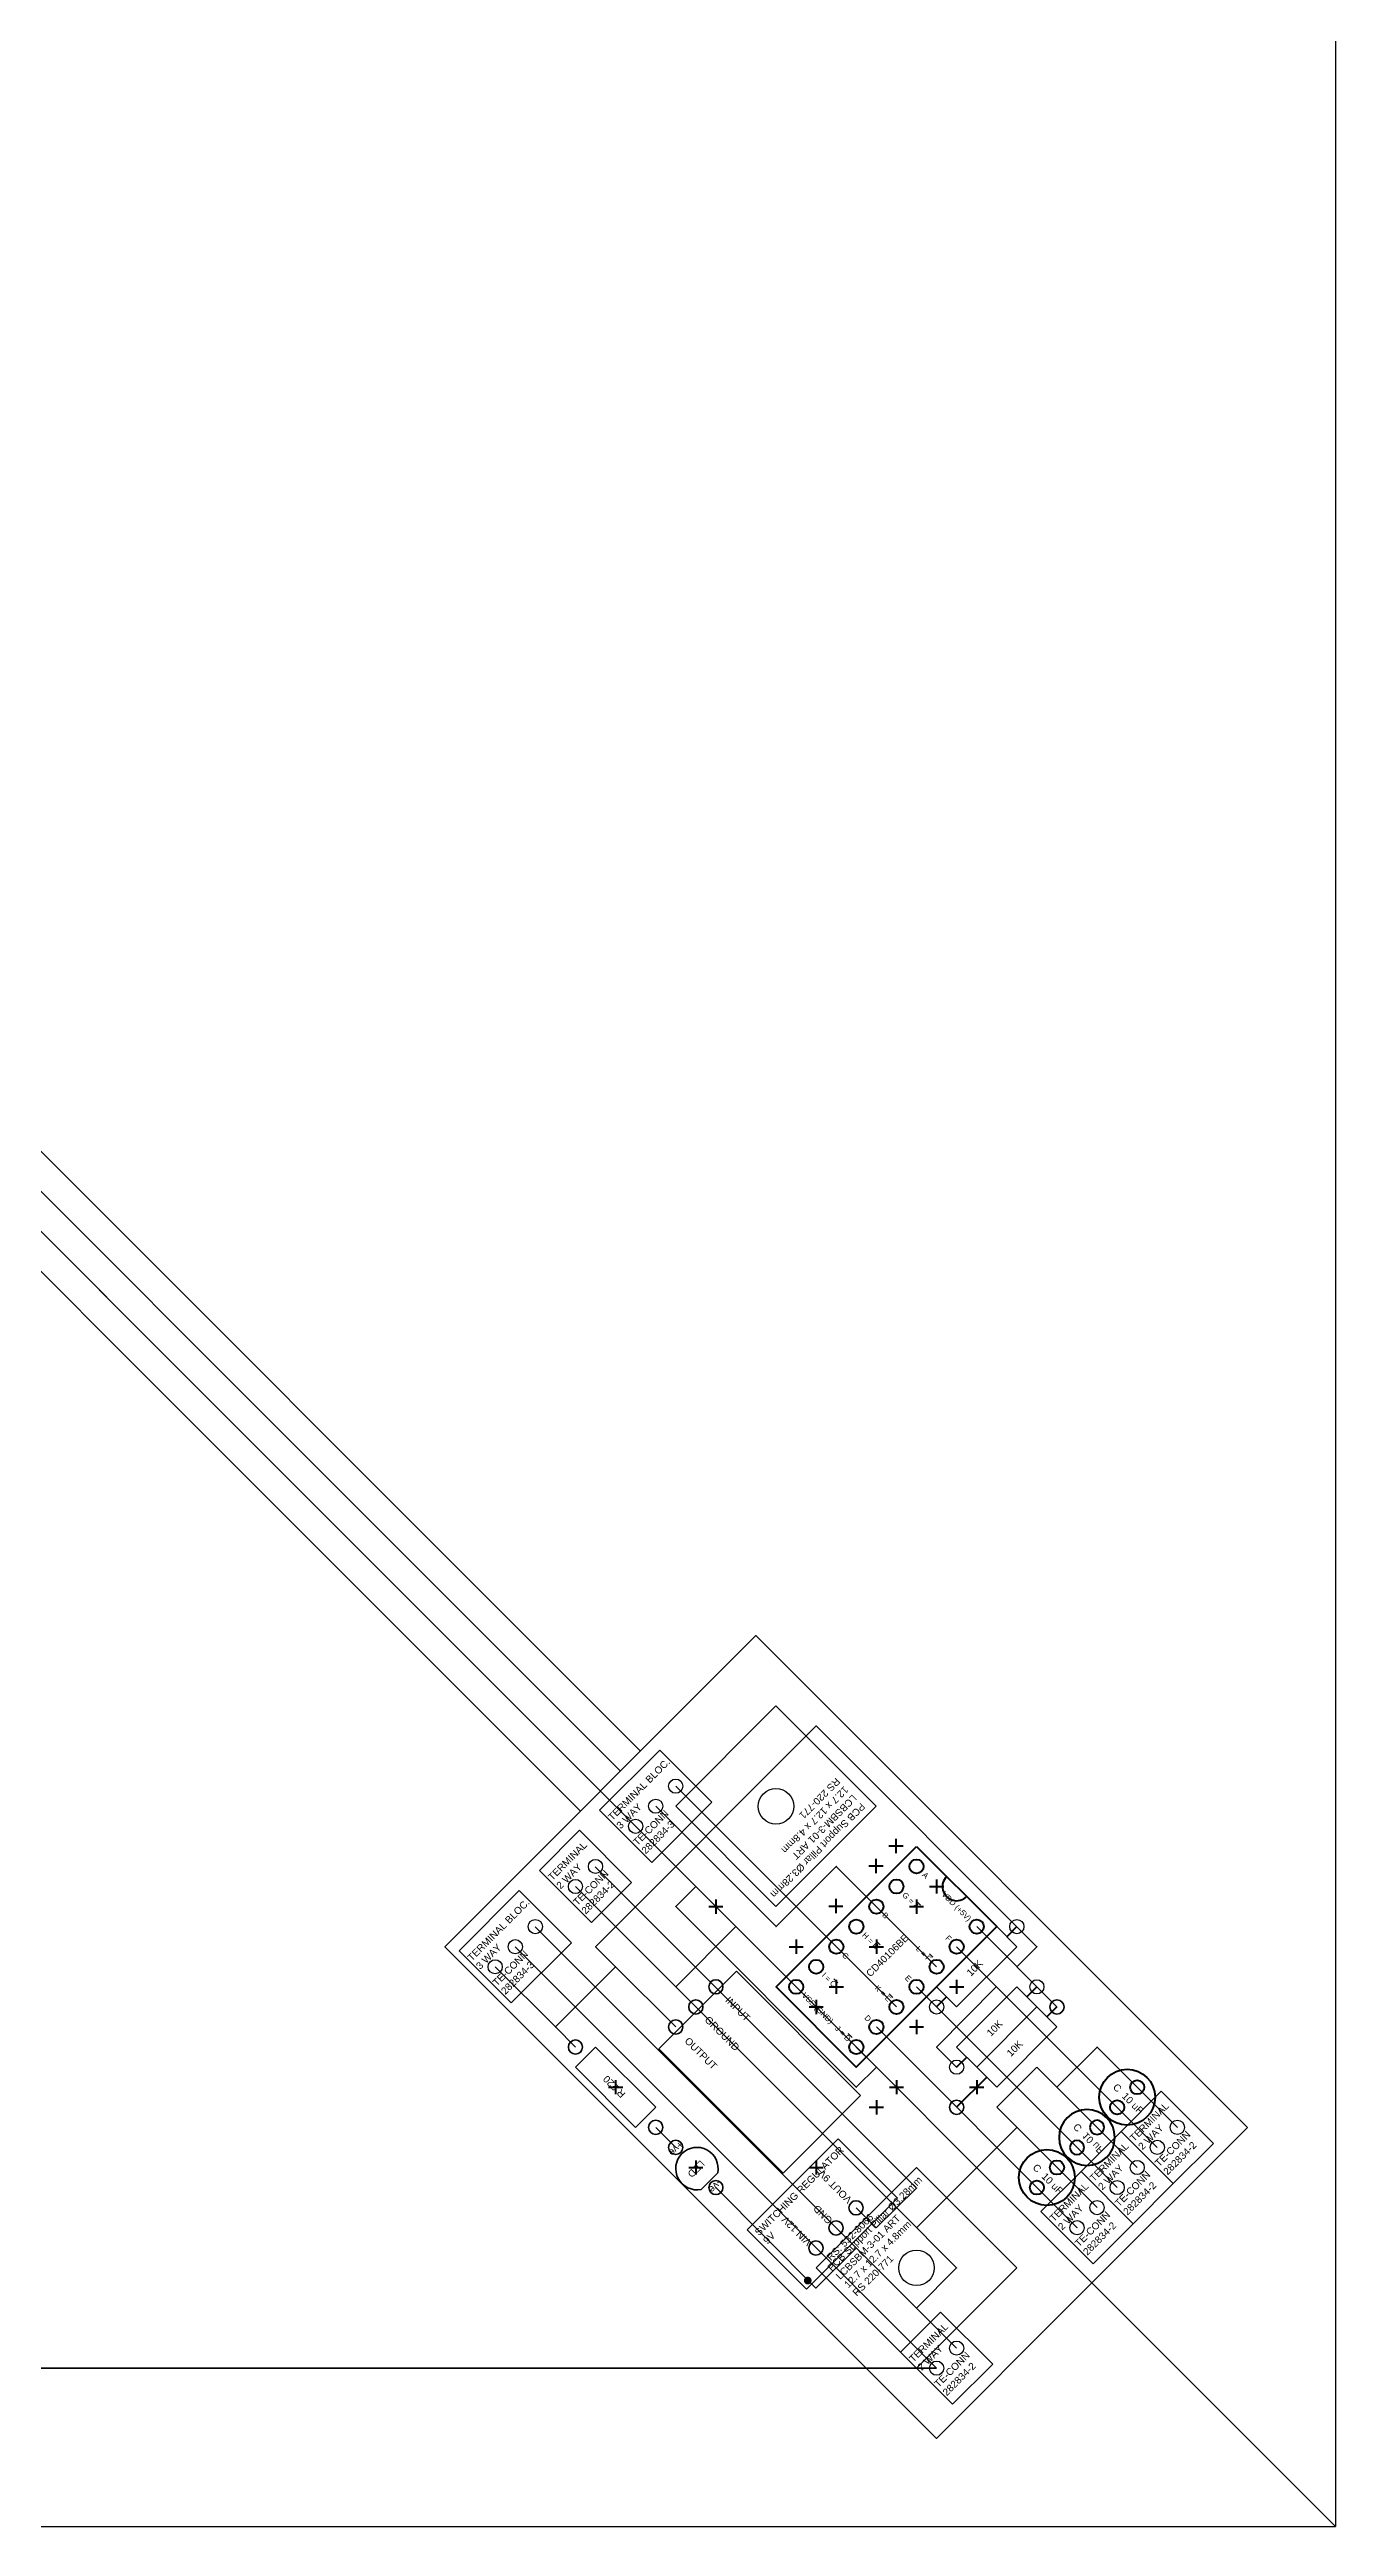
# Model space of a CAD drawing. Header units: millimetres. Extents: x 3648 to 4640, y -1371 to 0.
# Drawn here: x 4524.9 to 4640, y -880 to -658.3 of the extents above; entities that cross this region are included whole.
import ezdxf

# ---------------------------------------------------------------- set-up
doc = ezdxf.new("R2010")
doc.units = ezdxf.units.MM
doc.header["$LTSCALE"] = 10
doc.header["$MEASUREMENT"] = 0
doc.layers.get('0').update_dxf_attribs({"color": 8})
for name, color, linetype, lineweight in [('+12V', 11, 'Continuous', 35), ('+5V', 1, 'Continuous', 35), ('+9V', 230, 'Continuous', 35), ('BUTTONS', 40, 'Continuous', 35), ('Colour0', 2, 'Continuous', 35), ('Colour4', 200, 'Continuous', 35), ('Component Detail', 143, 'Continuous', 40), ('GND +0V', 7, 'Continuous', 35), ('VERO CUT', 252, 'Continuous', 35)]:
    doc.layers.add(name, color=color, linetype=linetype, lineweight=lineweight)
for name, color, linetype in [('Component', 210, 'Continuous'), ('Construction', 252, 'Continuous'), ('Outer Face', 253, 'Continuous')]:
    doc.layers.add(name, color=color, linetype=linetype)
doc.layers.add('Component Centre', color=7, linetype='Continuous', true_color=0x7db0bf)
doc.styles.get("Standard").update_dxf_attribs({"font": 'arial.ttf'})
picture_1 = doc.add_image_def('image5.jpg', size_in_pixel=(454, 283))
picture_2 = doc.add_image_def('image4.jpg', size_in_pixel=(216, 187))
picture_3 = doc.add_image_def('image6.jpg', size_in_pixel=(396, 608))
picture_4 = doc.add_image_def('image7.jpg', size_in_pixel=(144, 187))

# ---------------------------------------------------------------- blocks, each defined once
blk = doc.blocks.new('5v regulator 7805ct')
at = {"color": 1}
for centre in [(-2.54, 0), (0, 0), (2.54, 0)]:
    blk.add_circle(centre, 0.635, dxfattribs=at)
at = {"color": 4, "char_height": 0.635, "width": 7.3862, "attachment_point": 9, "rotation": 90}
for s, insert in [('\\pt5.08,5.715;GROUND', (0.34, 5.32)), ('OUTPUT', (2.95, 5.09)), ('INPUT', (-2.2, 4.11))]:
    blk.add_mtext(s, dxfattribs=dict(at, insert=insert))
at = {"layer": 'Component'}
image = blk.add_image(picture_1, insert=(4.99, 0.31), size_in_units=(15.73, 9.81), rotation=90, dxfattribs=at)
image.dxf.flags = 7
blk = doc.blocks.new('PCB support Pillar')
at = {"layer": 'Component'}
blk.add_lwpolyline([(0, 0), (12.7, 0), (12.7, -12.7), (0, -12.7)], close=True, dxfattribs=at)
blk.add_circle((6.35, -6.35), 1.59, dxfattribs=at)
at = {"layer": 'Component', "insert": (0.73, -0.59), "char_height": 0.635, "width": 17.0886, "attachment_point": 1}
blk.add_mtext('PCB Support Pillar %%C3.28mm\\PLCBSBM-3-01 ART\\P12.7 x 12.7 x 4.8mm\\PRS 220-771', dxfattribs=at)
blk = doc.blocks.new('Resistor 220')
at = {"color": 4}
for points in [[(1.27, -1.27), (1.27, 1.27)], [(8.89, 1.27), (1.27, 1.27)], [(8.89, -1.27), (8.89, 1.27)], [(8.89, -1.27), (1.27, -1.27)]]:
    blk.add_lwpolyline(points, dxfattribs=at)
at = {"color": 1}
for centre in [(0, 0), (10.16, 0)]:
    blk.add_circle(centre, 0.635, dxfattribs=at)
at = {"color": 4, "insert": (4.02, 0.37), "char_height": 0.635, "width": 3.0365, "attachment_point": 1}
blk.add_mtext('R 220 ', dxfattribs=at)
blk = doc.blocks.new('Terminal Block 3-WAY TE CONNECTIVITY')
at = {"color": 1}
for centre in [(-2.54, 0), (0, 0), (2.54, 0)]:
    blk.add_circle(centre, 0.635, dxfattribs=at)
at = {"layer": 'Component', "insert": (-3.69, 2.44), "char_height": 0.635, "width": 8.3344, "attachment_point": 1}
blk.add_mtext('TERMINAL BLOC.\\P3 WAY\\P\\PTE-CONN\\P282834-3', dxfattribs=at)
at = {"layer": 'Component'}
image = blk.add_image(picture_2, insert=(-3.81, -3.3), size_in_units=(7.62, 6.6), rotation=0, dxfattribs=at)
image.dxf.flags = 7
blk = doc.blocks.new('Cap 10uF')
at = {"layer": 'Component Detail', "color": 4}
blk.add_circle((29.37, -462.5), 2.5, dxfattribs=at)
at = {"layer": 'Component Detail', "color": 1}
for centre in [(28.1, -462.5), (30.64, -462.5)]:
    blk.add_circle(centre, 0.635, dxfattribs=at)
at = {"color": 4, "insert": (29.08, -464.04), "char_height": 0.635, "width": 3.695, "attachment_point": 1, "rotation": 90}
blk.add_mtext('C  10 uF', dxfattribs=at)
blk = doc.blocks.new('CUT')
at = {"color": 33, "lineweight": 50}
for points in [[(-0.45, -0.45), (0.45, 0.45)], [(0.45, -0.45), (-0.45, 0.45)]]:
    blk.add_lwpolyline(points, dxfattribs=at)
blk = doc.blocks.new('10K')
at = {"color": 4}
for points in [[(1.27, 1.27), (1.27, -1.27)], [(1.27, 1.27), (8.89, 1.27)], [(8.89, 1.27), (8.89, -1.27)], [(1.27, -1.27), (8.89, -1.27)]]:
    blk.add_lwpolyline(points, dxfattribs=at)
at = {"color": 1}
for centre in [(0, 0), (10.16, 0)]:
    blk.add_circle(centre, 0.635, dxfattribs=at)
at = {"layer": 'Component Detail', "color": 4}
for points in [[(0, 0), (1.27, 0)], [(10.16, 0), (8.89, 0)]]:
    blk.add_lwpolyline(points, dxfattribs=at)
at = {"color": 4, "insert": (4.08, 0.37), "char_height": 0.635, "width": 3.0365, "attachment_point": 1}
blk.add_mtext('10K', dxfattribs=at)
blk = doc.blocks.new('CD40106BE')
at = {"layer": 'Component Detail', "color": 4}
blk.add_lwpolyline([(-1.27, 1.27), (8.89, 1.27), (8.89, -16.51), (-1.27, -16.51)], close=True, dxfattribs=at)
at = {"layer": 'Component Detail', "color": 1}
for centre in [(0, 0), (7.62, 0), (0, -2.54), (7.62, -2.54), (0, -5.08), (7.62, -5.08), (0, -7.62), (7.62, -7.62), (0, -10.16), (7.62, -10.16), (0, -12.7), (7.62, -12.7), (0, -15.24), (7.62, -15.24)]:
    blk.add_circle(centre, 0.635, dxfattribs=at)
at = {"layer": 'Component Detail', "color": 4}
blk.add_arc((3.81, 1.27), 1.27, 180, 0, dxfattribs=at)
at = {"color": 4, "char_height": 0.5, "attachment_point": 1}
for s, insert, width in [('A', (0.9, 0.26), 7.3862), ('\\pi4.04813;VDD (+5V)', (-0.69, 0.26), 7.4161), ('G = {\\OA}', (0.9, -2.28), 7.3862), ('\\pi7.0489;F', (-0.69, -2.28), 7.3862), ('B', (0.9, -4.82), 7.3862), ('\\pi5.85824;L = {\\OF}', (-0.69, -4.82), 7.3862), ('H = {\\OB}', (0.9, -7.36), 7.3862), ('\\pi7.01308;E', (-0.69, -7.36), 7.3862), ('C', (0.9, -9.9), 7.3862), ('\\pi5.74705;K = {\\OE}', (-0.69, -9.9), 7.3862), ('I = {\\OC}', (0.9, -12.44), 7.3862), ('\\pi6.97284;D', (-0.69, -12.44), 7.3862), ('VSS (GND)', (0.9, -14.98), 7.3862), ('\\pi5.79242;J = {\\OD}', (-0.69, -14.98), 7.3862)]:
    blk.add_mtext(s, dxfattribs=dict(at, insert=insert, width=width))
at = {"color": 4, "insert": (3.47, -9.95), "char_height": 0.635, "width": 14.2666, "attachment_point": 1, "rotation": 90}
blk.add_mtext('CD40106BE', dxfattribs=at)
blk = doc.blocks.new('SwitchingRegulator9V')
at = {"color": 1}
for centre in [(0, 0), (0, -2.54), (0, -5.08)]:
    blk.add_circle(centre, 0.635, dxfattribs=at)
at = {"color": 4, "char_height": 0.635, "attachment_point": 9}
for s, insert, width in [('{\\fTrebuchet MS|b0|i0|c0|p34;\\H0.875x;●}', (-1.15, 2.23), 1.6365), ('VIN 12V ', (3.95, -0.16), 7.3862), ('GND', (2.67, -2.88), 7.3862), ('VOUT 9V', (4.57, -5.42), 7.3862)]:
    blk.add_mtext(s, dxfattribs=dict(at, insert=insert, width=width))
at = {"layer": 'Component', "insert": (4.98, 2.87), "char_height": 0.635, "width": 11.307, "attachment_point": 1, "rotation": 270}
blk.add_mtext('SWITCHING REGULATOR\\P9V\\P\\P\\P{\\H0.7874x;\\P}\\P\\pi2.97166;RS: 532-8066', dxfattribs=at)
at = {"layer": 'Component'}
image = blk.add_image(picture_3, insert=(5.5, 3.21), size_in_units=(7.5, 11.52), rotation=180, dxfattribs=at)
image.dxf.flags = 7
blk = doc.blocks.new('Terminal Block 2 flip -WAY TE CONNECTIVITY')
at = {"color": 1}
for centre in [(0, 0), (2.54, 0)]:
    blk.add_circle(centre, 0.635, dxfattribs=at)
at = {"layer": 'Component', "insert": (-1.13, 2.44), "char_height": 0.635, "width": 4.9953, "attachment_point": 1}
blk.add_mtext('TERMINAL\\P2 WAY\\P\\PTE-CONN\\P282834-2', dxfattribs=at)
at = {"layer": 'Component'}
image = blk.add_image(picture_4, insert=(3.81, 3.3), size_in_units=(5.08, 6.6), rotation=180, dxfattribs=at)
image.dxf.flags = 7
blk = doc.blocks.new('Terminal Block 2-WAY TE CONNECTIVITY')
at = {"color": 1}
for centre in [(0, 0), (2.54, 0)]:
    blk.add_circle(centre, 0.635, dxfattribs=at)
at = {"layer": 'Component', "insert": (-1.13, 2.44), "char_height": 0.635, "width": 4.9953, "attachment_point": 1}
blk.add_mtext('TERMINAL\\P2 WAY\\P\\PTE-CONN\\P282834-2', dxfattribs=at)
at = {"layer": 'Component'}
image = blk.add_image(picture_4, insert=(-1.27, -3.3), size_in_units=(5.08, 6.6), rotation=0, dxfattribs=at)
image.dxf.flags = 7
blk = doc.blocks.new('DISTRIBUTION')
at = {"layer": '+12V'}
blk.add_lwpolyline([(-57.79, -4.45), (-4.45, -4.45)], dxfattribs=at)
at = {"layer": '+5V'}
for points in [[(-24.77, -1.91), (-27.31, -1.91)], [(-19.69, -9.53), (-12.07, -9.53), (-12.07, -1.91), (-4.45, -1.91)], [(-14.61, -1.91), (-12.07, -1.91)], [(-37.47, -34.93), (-37.47, -37.47), (-37.47, -37.47), (-9.53, -37.47), (-9.53, -9.53), (-12.07, -9.53)], [(-32.39, -34.93), (-42.55, -34.93)]]:
    blk.add_lwpolyline(points, dxfattribs=at)
at = {"layer": '+9V'}
for points in [[(-45.09, -9.5), (-45.13, -14.58), (-4.45, -14.58)], [(-42.55, -9.5), (-45.09, -9.5)]]:
    blk.add_lwpolyline(points, dxfattribs=at)
at = {"color": 4}
blk.add_line((-31.58, -0.85), (-31.58, -2.96), dxfattribs=at)
for points in [[(-41.28, -26.04), (-43.82, -26.04)], [(-43.82, -26.04), (-43.82, -33.66)], [(-41.28, -26.04), (-41.28, -33.66)], [(-41.28, -33.66), (-43.82, -33.66)]]:
    blk.add_lwpolyline(points, dxfattribs=at)
at = {"color": 1}
for centre in [(-32.39, -1.91), (-27.31, -1.91), (-42.55, -22.23), (-42.55, -34.93)]:
    blk.add_circle(centre, 0.635, dxfattribs=at)
at = {"color": 4}
blk.add_arc((-29.99, -1.91), 1.9, 213.5573, 146.4427, dxfattribs=at)
at = {"layer": 'BUTTONS'}
for points in [[(-32.39, -19.69), (-34.93, -19.69), (-34.93, -17.15), (-12.07, -17.15), (-12.07, -17.15), (-12.07, -17.15), (-12.07, -19.69), (-4.45, -19.69)], [(-32.39, -29.85), (-19.69, -29.85), (-19.69, -29.85), (-19.69, -29.85), (-19.69, -22.23), (-4.45, -22.23)], [(-32.39, -24.77), (-4.45, -24.77)]]:
    blk.add_lwpolyline(points, dxfattribs=at)
at = {"layer": 'Colour4'}
for points in [[(-32.39, -22.23), (-57.79, -22.23), (-57.79, -22.23), (-57.79, -22.23)], [(-40.01, -24.77), (-37.47, -24.77), (-37.44, -32.39)], [(-57.79, -27.31), (-32.39, -27.31)], [(-32.39, -32.39), (-57.79, -32.39)], [(-55.25, -32.39), (-55.25, -32.39), (-55.25, -32.39)]]:
    blk.add_lwpolyline(points, dxfattribs=at)
at = {"layer": 'Component Detail', "color": 4}
for points in [[(-42.55, -22.23), (-42.55, -26.04)], [(-42.55, -34.93), (-42.55, -33.66)]]:
    blk.add_lwpolyline(points, dxfattribs=at)
at = {"layer": 'GND +0V'}
for points in [[(-45.09, -6.96), (-45.09, -1.88), (-32.39, -1.91)], [(-57.79, -6.98), (-4.45, -6.98)], [(-52.71, -6.98), (-52.71, -12.07), (-45.09, -12.07)], [(-47.63, -24.77), (-47.63, -12.07)], [(-4.45, -12.07), (-45.09, -12.07)], [(-17.15, -12.07), (-17.15, -19.69), (-24.77, -19.69)], [(-12.07, -12.07), (-12.07, -12.07)], [(-45.09, -24.77), (-57.79, -24.77)], [(-45.09, -24.77), (-45.09, -29.85)], [(-57.79, -29.85), (-52.71, -29.85)], [(-47.63, -29.85), (-47.63, -34.93), (-57.79, -34.93)], [(-45.09, -29.85), (-57.79, -29.85)]]:
    blk.add_lwpolyline(points, dxfattribs=at)
at = {"layer": 'VERO CUT'}
blk.add_lwpolyline([(-62.23, -39.37), (0, -39.37), (0, 0), (-62.23, 0), (-62.23, -16.51)], close=True, dxfattribs=at)
at = {"color": 3, "rotation": 90}
for p in [(-29.85, -1.91), (-19.69, -1.91), (-37.47, -9.53), (-37.47, -17.15), (-37.47, -19.69), (-27.31, -19.69), (-14.61, -19.69), (-27.31, -22.23), (-22.23, -22.23), (-42.55, -24.77), (-34.93, -24.77), (-27.31, -27.31), (-22.17, -27.31), (-34.93, -29.85), (-27.31, -32.39), (-22.17, -32.39), (-27.31, -34.93), (-22.17, -34.93)]:
    blk.add_blockref('CUT', p, dxfattribs=at)
at = {"layer": 'Colour0', "rotation": 90}
for p in [(-515.21, -52.87), (-515.21, -63.03)]:
    blk.add_blockref('Cap 10uF', p, dxfattribs=at)
at = {"layer": 'Colour0', "xscale": -1, "rotation": 90}
blk.add_blockref('Cap 10uF', (-515.21, 0.8), dxfattribs=at)
at = {"layer": 'Component', "rotation": 270}
for name, p in [('Terminal Block 2 flip -WAY TE CONNECTIVITY', (-57.79, -4.45)), ('Terminal Block 2-WAY TE CONNECTIVITY', (-4.45, -12.07)), ('Terminal Block 2 flip -WAY TE CONNECTIVITY', (-57.79, -22.23)), ('10K', (-40.01, -24.77)), ('Terminal Block 2 flip -WAY TE CONNECTIVITY', (-57.79, -27.31)), ('10K', (-34.93, -27.31)), ('Terminal Block 2 flip -WAY TE CONNECTIVITY', (-57.79, -32.39))]:
    blk.add_blockref(name, p, dxfattribs=at)
at = {"layer": 'Component Centre', "rotation": 270}
for p in [(-4.45, -4.45), (-4.45, -22.23)]:
    blk.add_blockref('Terminal Block 3-WAY TE CONNECTIVITY', p, dxfattribs=at)
at = {"layer": 'GND +0V'}
for name, p, rotation in [('SwitchingRegulator9V', (-42.55, -4.42), 2.442665995363981e-12), ('Resistor 220', (-24.77, -1.91), 2.442665995363981e-12), ('5v regulator 7805ct', (-19.69, -12.07), 90), ('CD40106BE', (-24.77, -34.93), 180.0000000000024)]:
    blk.add_blockref(name, p, dxfattribs=dict(at, rotation=rotation))
at = {"layer": 'VERO CUT'}
for p, rotation in [((-43.82, -3.18), 270), ((-18.42, -36.19), 90)]:
    blk.add_blockref('PCB support Pillar', p, dxfattribs=dict(at, rotation=rotation))
at = {"color": 4}
for s, p in [('-ve', (-31.96, -2.56)), ('LED', (-29.65, -2.7)), ('+ve', (-27.09, -2.58))]:
    blk.add_text(s, height=0.635, rotation=90, dxfattribs=at).set_placement(p)
at = {"color": 4, "insert": (-42.18, -28.84), "char_height": 0.635, "width": 3.0365, "attachment_point": 1, "rotation": 270}
blk.add_mtext('10K', dxfattribs=at)

msp = doc.modelspace()

# ---------------------------------------------------------------- linework, layer by layer
at = {"layer": '+12V'}
for points in [[(4574.2, -814.2), (4214.6, -454.61)], [(4604.29, -865.84), (4295, -865.84)]]:
    msp.add_lwpolyline(points, dxfattribs=at)
at = {"layer": '+5V'}
msp.add_lwpolyline([(4572.41, -816), (4214.6, -458.2)], dxfattribs=at)
at = {"layer": '+9V'}
msp.add_lwpolyline([(4576, -812.41), (4324.65, -561.06)], dxfattribs=at)
at = {"layer": 'BUTTONS'}
msp.add_lwpolyline([(4577.79, -810.61), (4326.45, -559.26)], dxfattribs=at)
at = {"layer": 'Construction'}
msp.add_lwpolyline([(4640, -880), (4200, -440)], dxfattribs=at)
at = {"layer": 'Outer Face'}
for p in [(4640, 0), (3760, -880)]:
    msp.add_line(p, (4640, -880), dxfattribs=at)

# ---------------------------------------------------------------- block references
at = {"layer": 'GND +0V', "rotation": 135}
msp.add_blockref('DISTRIBUTION', (4560.28, -828.12), dxfattribs=at)

doc.saveas('drawing.dxf')
